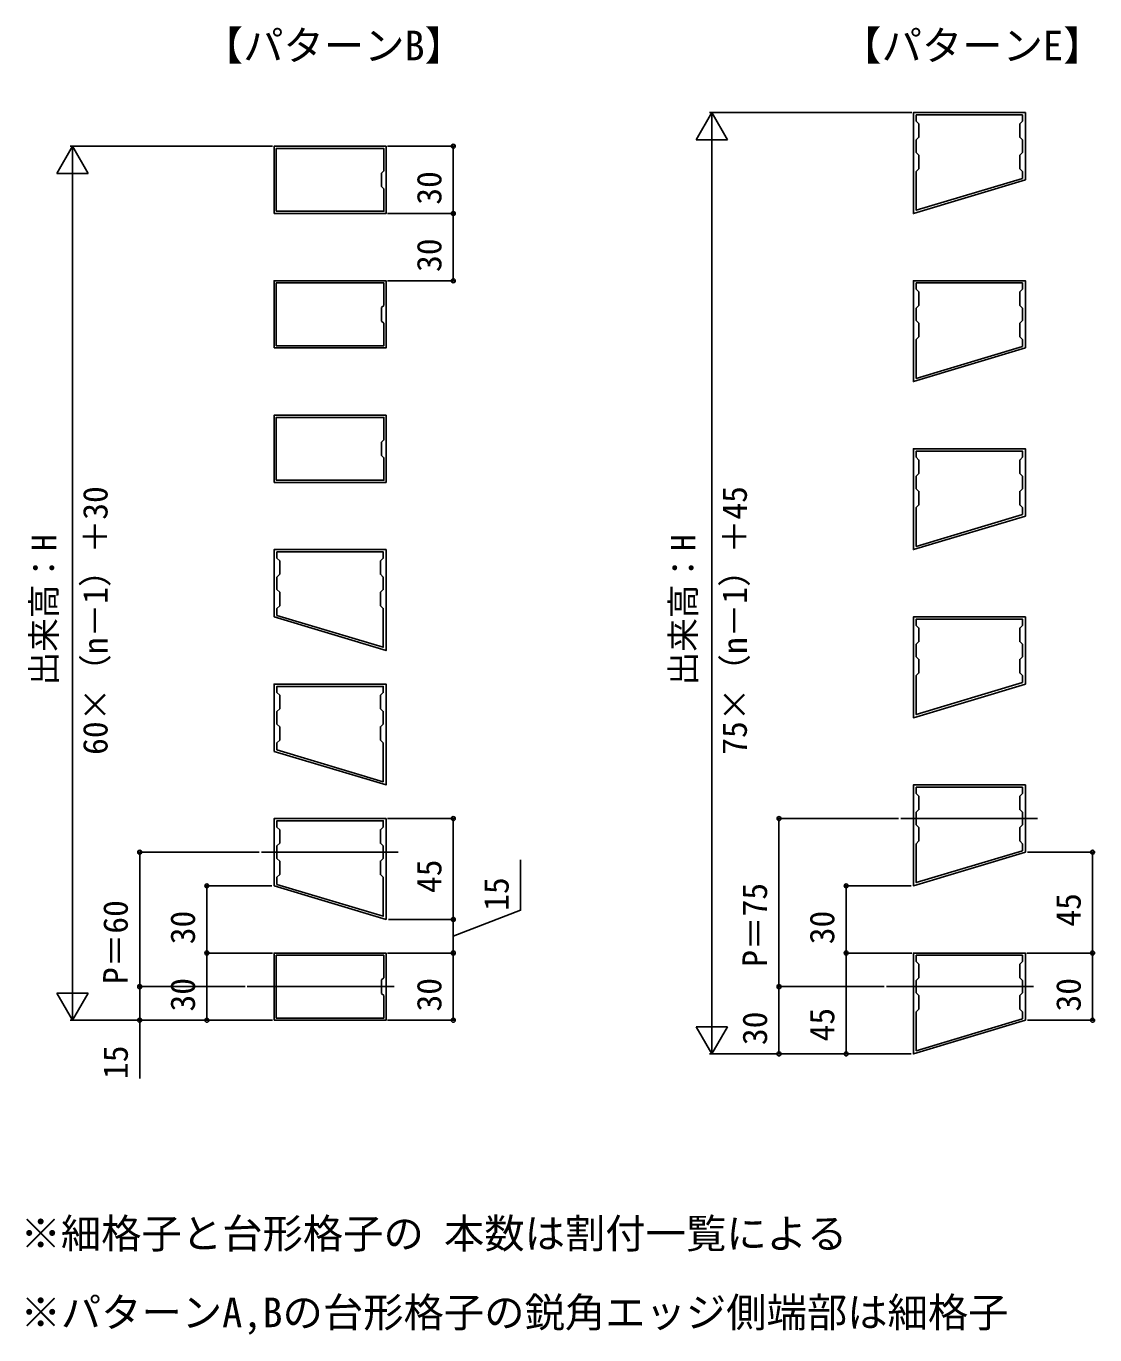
# Model space of a CAD drawing. Units: millimetres, scale not verified. Extents: x -875 to 875, y -1310 to 1300.
# Drawn here: x -72 to 405, y -631 to -47 of the extents above; entities that cross this region are included whole.
import ezdxf
from ezdxf.enums import TextEntityAlignment as Align

# ---------------------------------------------------------------- set-up
doc = ezdxf.new("R2010")
doc.units = ezdxf.units.MM
doc.header["$LTSCALE"] = 4
for name, color, linetype in [('0-2_USER1', 3, 'Continuous'), ('0-3_YKK_11', 7, 'Continuous'), ('0-4_YKK_12', 2, 'Continuous'), ('0-7_YKK_D', 6, 'Continuous')]:
    doc.layers.add(name, color=color, linetype=linetype)
doc.styles.add('ＭＳ ゴシック', font='')
doc.styles.get('ＭＳ ゴシック').set_extended_font_data('MS Gothic')

msp = doc.modelspace()

# ---------------------------------------------------------------- linework, layer by layer
at = {"layer": '0-3_YKK_11'}
for points in [[(374.111, -115.673), (324.111, -130.673), (324.111, -85.673), (374.111, -85.673)], [(372.811, -115.019), (325.411, -129.239), (325.411, -111.873), (326.611, -110.673), (326.611, -104.673), (325.411, -103.473), (325.411, -97.873), (326.611, -96.673), (326.611, -90.673), (325.411, -89.473), (325.411, -86.673), (372.811, -86.673), (372.811, -89.473), (371.611, -90.673), (371.611, -96.673), (372.811, -97.873), (372.811, -103.473), (371.611, -104.673), (371.611, -110.673), (372.811, -111.873)], [(38.735, -130.673), (88.735, -130.673), (88.735, -100.673), (38.735, -100.673)], [(39.735, -129.673), (87.735, -129.673), (87.735, -119.673), (86.735, -118.673), (86.735, -112.673), (87.735, -111.673), (87.735, -101.673), (39.735, -101.673)], [(38.735, -190.673), (88.735, -190.673), (88.735, -160.673), (38.735, -160.673)], [(39.735, -189.673), (87.735, -189.673), (87.735, -179.673), (86.735, -178.673), (86.735, -172.673), (87.735, -171.673), (87.735, -161.673), (39.735, -161.673)], [(374.111, -190.673), (324.111, -205.673), (324.111, -160.673), (374.111, -160.673)], [(372.811, -190.019), (325.411, -204.239), (325.411, -186.873), (326.611, -185.673), (326.611, -179.673), (325.411, -178.473), (325.411, -172.873), (326.611, -171.673), (326.611, -165.673), (325.411, -164.473), (325.411, -161.673), (372.811, -161.673), (372.811, -164.473), (371.611, -165.673), (371.611, -171.673), (372.811, -172.873), (372.811, -178.473), (371.611, -179.673), (371.611, -185.673), (372.811, -186.873)], [(38.735, -250.673), (88.735, -250.673), (88.735, -220.673), (38.735, -220.673)], [(39.735, -249.673), (87.735, -249.673), (87.735, -239.673), (86.735, -238.673), (86.735, -232.673), (87.735, -231.673), (87.735, -221.673), (39.735, -221.673)], [(374.111, -265.673), (324.111, -280.673), (324.111, -235.673), (374.111, -235.673)], [(372.811, -265.019), (325.411, -279.239), (325.411, -261.873), (326.611, -260.673), (326.611, -254.673), (325.411, -253.473), (325.411, -247.873), (326.611, -246.673), (326.611, -240.673), (325.411, -239.473), (325.411, -236.673), (372.811, -236.673), (372.811, -239.473), (371.611, -240.673), (371.611, -246.673), (372.811, -247.873), (372.811, -253.473), (371.611, -254.673), (371.611, -260.673), (372.811, -261.873)], [(38.735, -310.673), (88.735, -325.673), (88.735, -280.673), (38.735, -280.673)], [(40.035, -310.019), (87.435, -324.239), (87.435, -306.873), (86.235, -305.673), (86.235, -299.673), (87.435, -298.473), (87.435, -292.873), (86.235, -291.673), (86.235, -285.673), (87.435, -284.473), (87.435, -281.673), (40.035, -281.673), (40.035, -284.473), (41.235, -285.673), (41.235, -291.673), (40.035, -292.873), (40.035, -298.473), (41.235, -299.673), (41.235, -305.673), (40.035, -306.873)], [(374.111, -340.673), (324.111, -355.673), (324.111, -310.673), (374.111, -310.673)], [(372.811, -340.019), (325.411, -354.239), (325.411, -336.873), (326.611, -335.673), (326.611, -329.673), (325.411, -328.473), (325.411, -322.873), (326.611, -321.673), (326.611, -315.673), (325.411, -314.473), (325.411, -311.673), (372.811, -311.673), (372.811, -314.473), (371.611, -315.673), (371.611, -321.673), (372.811, -322.873), (372.811, -328.473), (371.611, -329.673), (371.611, -335.673), (372.811, -336.873)], [(38.735, -370.673), (88.735, -385.673), (88.735, -340.673), (38.735, -340.673)], [(40.035, -370.019), (87.435, -384.239), (87.435, -366.873), (86.235, -365.673), (86.235, -359.673), (87.435, -358.473), (87.435, -352.873), (86.235, -351.673), (86.235, -345.673), (87.435, -344.473), (87.435, -341.673), (40.035, -341.673), (40.035, -344.473), (41.235, -345.673), (41.235, -351.673), (40.035, -352.873), (40.035, -358.473), (41.235, -359.673), (41.235, -365.673), (40.035, -366.873)], [(374.111, -415.673), (324.111, -430.673), (324.111, -385.673), (374.111, -385.673)], [(372.811, -415.019), (325.411, -429.239), (325.411, -411.873), (326.611, -410.673), (326.611, -404.673), (325.411, -403.473), (325.411, -397.873), (326.611, -396.673), (326.611, -390.673), (325.411, -389.473), (325.411, -386.673), (372.811, -386.673), (372.811, -389.473), (371.611, -390.673), (371.611, -396.673), (372.811, -397.873), (372.811, -403.473), (371.611, -404.673), (371.611, -410.673), (372.811, -411.873)], [(38.735, -430.673), (88.735, -445.673), (88.735, -400.673), (38.735, -400.673)], [(40.035, -430.019), (87.435, -444.239), (87.435, -426.873), (86.235, -425.673), (86.235, -419.673), (87.435, -418.473), (87.435, -412.873), (86.235, -411.673), (86.235, -405.673), (87.435, -404.473), (87.435, -401.673), (40.035, -401.673), (40.035, -404.473), (41.235, -405.673), (41.235, -411.673), (40.035, -412.873), (40.035, -418.473), (41.235, -419.673), (41.235, -425.673), (40.035, -426.873)], [(38.735, -490.673), (88.735, -490.673), (88.735, -460.673), (38.735, -460.673)], [(374.111, -490.673), (324.111, -505.673), (324.111, -460.673), (374.111, -460.673)], [(39.735, -489.673), (87.735, -489.673), (87.735, -479.673), (86.735, -478.673), (86.735, -472.673), (87.735, -471.673), (87.735, -461.673), (39.735, -461.673)], [(372.811, -490.019), (325.411, -504.239), (325.411, -486.873), (326.611, -485.673), (326.611, -479.673), (325.411, -478.473), (325.411, -472.873), (326.611, -471.673), (326.611, -465.673), (325.411, -464.473), (325.411, -461.673), (372.811, -461.673), (372.811, -464.473), (371.611, -465.673), (371.611, -471.673), (372.811, -472.873), (372.811, -478.473), (371.611, -479.673), (371.611, -485.673), (372.811, -486.873)]]:
    msp.add_lwpolyline(points, close=True, dxfattribs=at)
at = {"layer": '0-4_YKK_12'}
for p, q in [((318.457, -400.673), (379.513, -400.673)), ((33.081, -415.673), (94.137, -415.673)), ((26.766, -475.673), (92.377, -475.673)), ((312.141, -475.673), (377.753, -475.673))]:
    msp.add_line(p, q, dxfattribs=at)
at = {"layer": '0-7_YKK_D'}
for p, q in [((234.111, -85.673), (227.111, -97.798)), ((323.411, -85.673), (233.111, -85.673)), ((234.111, -85.673), (241.111, -97.798)), ((234.111, -85.673), (234.111, -109.922)), ((227.111, -97.798), (241.111, -97.798)), ((-51.265, -100.673), (-58.265, -112.798)), ((38.035, -100.673), (-52.265, -100.673)), ((-51.265, -100.673), (-44.265, -112.798)), ((-51.265, -100.673), (-51.265, -124.922)), ((89.435, -100.673), (119.735, -100.673)), ((118.735, -130.673), (118.735, -100.673)), ((234.111, -491.673), (234.111, -99.673)), ((-58.265, -112.798), (-44.265, -112.798)), ((-51.265, -476.673), (-51.265, -114.673)), ((89.435, -130.673), (119.735, -130.673)), ((89.435, -130.673), (119.735, -130.673)), ((118.735, -160.673), (118.735, -130.673)), ((89.435, -160.673), (119.735, -160.673)), ((89.435, -400.673), (119.735, -400.673)), ((118.735, -445.673), (118.735, -400.673)), ((317.457, -400.673), (263.111, -400.673)), ((264.111, -475.673), (264.111, -400.673)), ((32.081, -415.673), (-22.265, -415.673)), ((-21.265, -475.673), (-21.265, -415.673)), ((375.111, -415.673), (405.111, -415.673)), ((404.111, -460.673), (404.111, -415.673)), ((37.735, -430.673), (7.735, -430.673)), ((8.735, -460.673), (8.735, -430.673)), ((323.111, -430.673), (293.111, -430.673)), ((294.111, -460.673), (294.111, -430.673)), ((89.735, -445.673), (119.735, -445.673)), ((89.735, -445.673), (119.735, -445.673)), ((118.735, -460.673), (118.735, -445.673)), ((38.035, -460.673), (7.735, -460.673)), ((38.035, -460.673), (7.735, -460.673)), ((8.735, -490.673), (8.735, -460.673)), ((89.435, -460.673), (119.735, -460.673)), ((89.435, -460.673), (119.735, -460.673)), ((118.735, -490.673), (118.735, -460.673)), ((323.411, -460.673), (293.111, -460.673)), ((323.411, -460.673), (293.111, -460.673)), ((294.111, -505.673), (294.111, -460.673)), ((374.811, -460.673), (405.111, -460.673)), ((374.811, -460.673), (405.111, -460.673)), ((404.111, -490.673), (404.111, -460.673)), ((-51.265, -490.673), (-51.265, -466.425)), ((-51.265, -490.673), (-58.265, -478.549)), ((-44.265, -478.549), (-58.265, -478.549)), ((-51.265, -490.673), (-44.265, -478.549)), ((25.766, -475.673), (-22.265, -475.673)), ((25.766, -475.673), (-22.265, -475.673)), ((311.141, -475.673), (263.111, -475.673)), ((311.141, -475.673), (263.111, -475.673)), ((264.111, -475.673), (264.111, -505.673)), ((234.111, -505.673), (234.111, -481.425)), ((38.035, -490.673), (-52.265, -490.673)), ((38.035, -490.673), (-22.265, -490.673)), ((38.035, -490.673), (7.735, -490.673)), ((89.435, -490.673), (119.735, -490.673)), ((234.111, -505.673), (227.111, -493.549)), ((241.111, -493.549), (227.111, -493.549)), ((234.111, -505.673), (241.111, -493.549)), ((375.111, -490.673), (405.111, -490.673)), ((323.111, -505.673), (233.111, -505.673)), ((323.111, -505.673), (263.111, -505.673)), ((323.111, -505.673), (293.111, -505.673))]:
    msp.add_line(p, q, dxfattribs=at)
for points in [[(118.735, -453.173), (148.735, -441.545), (148.735, -419.136)], [(-21.265, -475.673), (-21.265, -490.673), (-21.265, -516.582)]]:
    msp.add_lwpolyline(points, dxfattribs=at)
for centre in [(118.735, -100.673), (118.735, -130.673), (118.735, -130.673), (118.735, -160.673), (118.735, -400.673), (264.111, -400.673), (-21.265, -415.673), (404.111, -415.673), (8.735, -430.673), (294.111, -430.673), (118.735, -445.673), (118.735, -445.673), (8.735, -460.673), (8.735, -460.673), (118.735, -460.673), (118.735, -460.673), (294.111, -460.673), (294.111, -460.673), (404.111, -460.673), (404.111, -460.673), (-21.265, -475.673), (-21.265, -475.673), (264.111, -475.673), (264.111, -475.673), (-21.265, -490.673), (8.735, -490.673), (118.735, -490.673), (404.111, -490.673), (264.111, -505.673), (294.111, -505.673)]:
    msp.add_circle(centre, 0.875, dxfattribs=at)

# ---------------------------------------------------------------- texts
at = {"layer": '0-2_USER1', "style": 'ＭＳ ゴシック'}
for s, p in [('【パターンB】', (6.932, -66.273)), ('【パターンE】', (291.932, -66.273)), ('※細格子と台形格子の 本数は割付一覧による', (-74.455, -596.375)), ('※パターンA,Bの台形格子の鋭角エッジ側端部は細格子', (-74.455, -631.58))]:
    msp.add_text(s, height=13.2, dxfattribs=at).set_placement(p, align=Align.BOTTOM_LEFT)
at = {"layer": '0-7_YKK_D', "style": 'ＭＳ ゴシック'}
for s, p in [('30', (116.735, -126.753)), ('30', (116.735, -156.753)), ('60×（n－1）＋30', (-32.305, -372.25)), ('75×（n－1）＋45', (253.071, -372.207)), ('出来高：H', (-55.225, -341.27)), ('出来高：H', (230.15, -341.27)), ('45', (116.735, -433.912)), ('15', (146.735, -441.846)), ('P＝75', (262.111, -466.852)), ('P＝60', (-23.265, -474.523)), ('45', (402.111, -448.912)), ('30', (6.735, -456.753)), ('30', (292.111, -456.753)), ('30', (6.735, -486.753)), ('30', (116.735, -486.753)), ('30', (402.111, -486.753)), ('30', (262.111, -501.753)), ('45', (292.111, -500.116)), ('15', (-23.265, -516.884))]:
    msp.add_text(s, height=11, rotation=90, dxfattribs=at).set_placement(p, align=Align.BOTTOM_LEFT)

doc.saveas('drawing.dxf')
